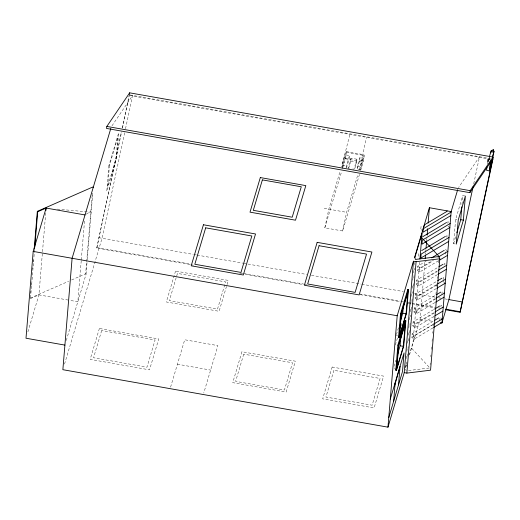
<?xml version="1.0" encoding="UTF-8"?>
<svg xmlns="http://www.w3.org/2000/svg" width="520" height="520" viewBox="0 0 520 520"><rect width="100%" height="100%" fill="white"/><g stroke="black" fill="none" stroke-linecap="round" stroke-linejoin="round"><path stroke-width="0.39" stroke-dasharray="2.6 1.95" d="M30.53 293.345L30.732 290.933M31.2 285.305L31.33 283.699M32.532 269.23L32.663 267.618M33.13 261.995L33.267 260.383M30.57 297.772L34.574 249.542M45.721 212.881L38.922 294.879L27.385 333.58M81.224 260.761L77.831 301.756L69.888 300.358M81.296 259.954L84.624 219.765M66.293 340.464L86.047 274.196L85.67 273.786L92.346 193.264M86.047 274.196L87.178 260.52M87.243 259.714L92.775 192.992M342.166 167.362L342.342 165.256L345.443 154.856L349.401 155.558L349.109 159.068L346.008 169.468M342.05 168.772L345.15 158.366L345.443 154.856M346.184 167.362L349.401 155.558M348.712 168.09L350.766 161.187L351.013 158.178L356.947 159.224L356.7 162.24L354.647 169.136M357.195 169L357.442 165.984L360.029 157.32L363.324 157.905L363.077 160.914L360.49 169.578L357.195 169L359.781 160.329L360.029 157.32M360.49 169.578L360.744 166.569L363.324 157.905M405.606 366.646L405.743 365.034M406.276 358.566L406.478 356.142M406.881 351.293L407.082 348.868M407.55 343.213L407.751 340.788M408.219 335.134L408.421 332.709M408.824 327.86L409.026 325.436M409.494 319.781L409.695 317.356M410.163 311.701L410.365 309.276M410.768 304.428L410.969 302.003M411.437 296.342L411.638 293.923M412.106 288.262L412.308 285.838M412.776 280.183L412.913 278.564M413.381 272.909L413.582 270.485M414.05 264.829L414.251 262.405M406.705 364.384L406.906 361.959M407.375 356.31L407.576 353.886M408.044 348.238L408.174 346.625M408.642 340.971L408.844 338.553M409.312 332.897L409.513 330.473M409.981 324.825L410.118 323.213M410.651 316.752L410.787 315.139M411.255 309.485L411.457 307.067M411.925 301.411L412.126 298.994M412.594 293.339L412.724 291.726M413.199 286.072L413.394 283.654M413.868 277.999L414.063 275.581M414.531 269.925L414.668 268.314M432.913 327.899L414.096 339.144L411.86 337.304L412.152 333.788L433.751 320.879M433.862 316.478L415.044 327.73L412.809 325.884L413.14 321.874L434.74 308.958M435.012 302.556L416.201 313.8L413.959 311.961L414.297 307.944L435.201 295.451M436.169 288.632L417.352 299.897L415.116 298.051L415.447 294.021L437.053 281.106M437.326 274.703L418.509 285.948L416.273 284.108L416.604 280.092L438.204 267.183M438.477 260.774L419.66 272.025L417.424 270.179L417.755 266.168L426.121 261.17M418.581 256.256L418.912 252.239M421.057 226.395L420.719 230.406L422.116 229.573M419.679 262.275L413.049 342.277L409.409 354.484M414.057 339.644L414.388 335.634L433.206 324.389M415.044 327.73L415.376 323.713L434.194 312.468M435.351 298.538L416.533 309.784L416.201 313.8L417.437 309.654M417.352 299.897L417.684 295.861L436.501 284.615M418.509 285.948L418.841 281.931L437.658 270.686M419.66 272.025L419.998 268.008L432.536 260.507M409.5 354.939L420.173 319.137L424.925 261.82M425.522 254.553L425.659 252.941M425.724 252.129L425.99 248.905M426.731 240.019L426.862 238.407M430.137 364.696L430.268 363.077M430.807 356.623L430.937 355.004M431.405 349.356L431.606 346.931M432.075 341.282L432.276 338.858M432.744 333.209L432.881 331.597M433.349 325.942L433.55 323.518M434.018 317.87L434.219 315.445M434.688 309.797L434.824 308.185M435.962 294.457L436.156 292.038M436.631 286.383L436.826 283.959M437.294 278.311L437.431 276.699M438.568 262.971L438.769 260.553M439.738 320.645L440.024 317.128L442.267 318.968M440.882 306.813L441.012 305.208L442.13 306.131M441.903 294.495L442.169 291.284L443.287 292.208M443.125 279.767L443.326 277.355L444.444 278.278M444.347 265.038L444.476 263.432L445.594 264.355M446.654 237.185L446.784 235.58L447.909 236.503M447.804 223.256L447.941 221.65L449.059 222.573M454.916 243.906L453.596 243.672L455.591 219.583L462.741 195.605L465.381 196.072M462.007 204.438L462.741 195.605M487.162 163.976L487.929 159.094L490.041 159.62M487.929 159.094L487.637 162.604L489.242 157.209M489.255 159.035L489.418 157.092M342.856 167.336L345.397 158.808L346.554 152.392L346.001 151.528L341.419 166.888M360.659 170.482L363.2 161.954L364.357 155.538L363.805 154.68L346.001 151.528M360.626 165.334L366.405 137.319M190.19 264.583L96.759 248.066L121.362 132.132M122.206 128.167L129.006 96.421M96.759 248.066L121.654 131.807M122.505 127.855L129.35 94.835M124.657 132.717L102.044 238.277L64.259 365.027M125.509 128.752L132.645 95.413L111.735 126.198M359.502 174.363L342.622 230.978L324.818 227.832L328.815 209.17L340.275 170.729M342.622 230.978L346.619 212.322L357.871 174.577M473.726 183.716L479.505 156.734L458.594 187.512M342.335 163.813L349.908 134.401M170.586 387.127L184.711 339.762L217.886 345.625L203.769 392.997M324.818 227.832L341.699 171.217M351.013 158.178L348.043 168.149L351.013 168.669M356.947 159.224L353.977 169.195L351.754 168.799M359.249 169.956L363.805 154.68M396.409 334.601L398.457 327.73M395.388 344.929L397.891 336.538M401.076 325.851L401.986 322.797M393.939 366.399L395.759 360.295M405.541 367.458L406.906 362.875M405.678 367.744L406.803 363.981M453.596 243.672L455.669 236.711M488.41 161.876L489.879 156.962M493.071 150.384L492.453 152.458L490.906 153.504M86.32 214.143L90.851 211.361M417.424 270.179L433.453 260.598M416.273 284.108L437.177 271.609M415.116 298.051L436.716 285.123M413.959 311.961L435.565 299.046M412.809 325.884L434.408 312.975M411.86 337.304L433.466 324.389M30.134 298.168L68.64 281.262M71.604 279.962L85.67 273.786M30.505 298.578L38.922 294.879L69.095 300.216M408.538 370.552L429.871 367.926L411.522 348.16M57.382 209.105L91.182 212.244M130.006 94.952L490.471 158.672M129.448 95.433L492.135 159.542M487.428 160.765L488.865 161.018M346.554 152.392L364.357 155.538M359.781 160.329L363.077 160.914M345.15 158.366L349.109 159.068M345.397 158.808L363.2 161.954M350.766 161.187L356.7 162.24M357.442 165.984L360.744 166.569M342.342 165.256L346.3 165.958M455.591 219.583L456.911 219.817M324.2 208.358L326.839 208.819M328.815 209.17L346.619 212.322M98.748 237.692L193.154 254.378M193.953 254.52L196.352 254.943M197.151 255.086L242.71 263.139M243.51 263.283L306.644 274.443M311.441 275.288L360.99 284.05M361.79 284.193L403.351 291.538M414.538 293.514L435.318 297.187M438.516 297.752L440.915 298.181M444.912 298.883L448.103 299.449M96.655 247.468L190.086 263.985M241.196 273.019L242.794 273.299M243.588 273.442L303.485 284.031M304.278 284.173L306.677 284.596M359.379 293.911L400.107 301.113M400.907 301.256L403.306 301.678M408.096 302.523L411.288 303.089M412.087 303.231L435.247 307.32M438.438 307.886L440.037 308.172M190.989 264.726L193.381 265.148M239.701 273.332L241.293 273.618M245.291 274.326L303.583 284.628M360.282 294.651L400.212 301.711M408.194 303.121L411.392 303.687M412.185 303.829L434.544 307.781M420.173 319.137L433.381 321.477M396.182 335.361L397.501 335.595M394.141 368.043L395.46 368.277M177.417 364.208L210.6 370.078M448.168 226.129L449.287 227.052M447.31 250.887L445.634 249.503L445.302 253.519L446.42 254.442M442.988 281.372L444.672 282.757M417.755 266.168L419.998 268.008M416.604 280.092L418.841 281.931M415.447 294.021L417.684 295.861M414.297 307.944L416.533 309.784M413.14 321.874L415.376 323.713M412.152 333.788L414.388 335.634M405.632 369.083L406.166 370.844M108.901 165.588L106.782 191.185L116.538 158.444L118.664 132.847L108.901 165.588M109.466 165.367L107.718 186.44L116.103 158.314L117.852 137.234L109.466 165.367M99.385 328.471L90.174 359.365L149.526 369.856L158.737 338.962L99.385 328.471M101.666 330.531L93.555 357.74L146.965 367.178L155.077 339.976L101.666 330.531M175.546 271.076L166.335 301.971L219.089 311.298L228.3 280.404L175.546 271.076M177.463 273.403L169.358 300.606L217.497 309.114L225.602 281.911L177.463 273.403M241.95 351.741L232.739 382.635L286.15 392.08L295.36 361.185L241.95 351.741M243.724 354.159L235.619 381.362L284.414 389.994L292.526 362.785L243.724 354.159M332.163 367.029L322.68 398.847L374.114 407.94L383.604 376.123L332.163 367.029M333.925 370.299L325.949 397.046L372.112 405.204L380.081 378.463L333.925 370.299"/><path stroke-width="0.78" d="M85.026 214.942L46.118 208.058L33.196 251.407L26 338.228L64.909 345.104M34.197 249.132L37.33 211.347L92.872 186.966L93.242 187.375M34.769 247.124L37.7 211.757L37.33 211.347M45.916 210.47L46.118 208.058L37.7 211.757M129.558 94.133L129.662 92.833L493.012 157.066L492.798 159.66L460.103 312.299L445.725 309.757M110.819 128.414L72.105 258.284L62.868 369.694L387.966 427.167L397.202 315.757L413.459 261.228L416.091 261.697L439.797 258.778L439.101 256.516L420.751 236.75M395.798 370.221L397.878 345.124L405.165 320.684L405.821 320.801L403.741 345.897L396.461 370.338L395.798 370.221L396.481 367.926M398.535 337.597L400.491 314.008L407.778 289.569L408.434 289.686L406.478 313.274L399.191 337.714L398.535 337.597L398.99 336.07M393.634 401.258L395.174 382.688M396.461 370.338L398.541 345.241L405.821 320.801M399.191 337.714L401.147 314.125L408.434 289.686M397.579 354.192L400.082 345.793L400.803 337.071M400.731 320.099L402.779 313.228L403.442 305.214M398.515 384.891L400.056 366.327L394.466 386.347M405.028 322.303L405.165 320.684M407.647 291.142L407.778 289.569M403.377 346.379L405.281 323.382L398.684 345.514L396.779 368.511L403.377 346.379L400.082 345.793M406.075 313.814L407.869 292.175L401.271 314.314L399.477 335.946L406.075 313.814L402.779 313.228M387.966 427.167L404.222 372.638L413.459 261.228M404.222 372.638L406.861 373.106L416.091 261.697M419.946 259.044L422.091 233.188L414.81 257.601M447.063 210.847L447.018 211.354L424.404 224.868L423.248 228.735L422.962 232.252L450.834 215.592M425.191 258.589L425.457 255.359M426.062 248.092L426.66 240.832M427.128 235.177L427.668 228.716M428.135 223.067L429.403 207.727L451.165 211.575L457.691 189.69M439.797 258.778L430.56 370.188L406.861 373.106M440.375 322.712L441.928 322.985L451.165 211.575M456.826 232.843L460.746 219.694L461.812 206.843M463.385 220.161L465.381 196.072L458.231 220.051L456.235 244.14L463.385 220.161L460.746 219.694M486.896 167.18L486.629 170.391L489.509 170.898L489.938 169.442M489.509 170.898L490.237 162.078M490.958 152.854L491.121 150.904L493.279 149.695L494 151.417L492.752 157.469M489.996 168.74L490.23 165.932L491.712 160.966M490.568 161.902L490.457 163.306L491.296 160.485M129.454 94.166L129.662 92.833L106.841 126.431L106.522 128.434L469.865 192.667L492.694 159.062L493.012 157.066L470.184 190.665L469.865 192.667M441.928 322.985L448.903 299.592L473.044 186.894M460.103 312.299L492.694 159.062L492.798 159.66M429.403 207.727L414.694 257.088L415.402 259.435L439.101 256.516M390.299 399.054L404.04 352.944L402.506 371.507L388.759 417.625M489.476 156.442L491.121 150.904L494 151.417L492.349 156.949M423.248 228.735L451.126 212.076M422.851 236.645L446.55 222.482M450.177 223.496L422.305 240.156L421.974 244.172L449.846 227.506M421.7 250.575L445.393 236.411M449.026 237.419L421.148 254.078L420.817 258.096L448.688 241.436M431.697 257.836L444.236 250.341M438.113 257.179L447.87 251.349M439.875 259.942L447.538 255.359M438.9 266.76L443.085 264.264M438.353 270.27L446.713 265.272M438.022 274.287L446.381 269.288M437.749 280.69L441.928 278.194M437.899 283.784L445.562 279.201M436.865 288.217L445.231 283.212M436.592 294.619L440.772 292.117M436.046 298.123L444.405 293.124M435.715 302.139L444.074 297.141M435.442 308.542L439.621 306.046M434.889 312.052L443.255 307.053M435.253 315.647L442.916 311.064M434.454 320.463L438.633 317.961M433.901 323.967L442.267 318.968M433.609 327.483L441.974 322.485M106.841 126.431L470.184 190.665M448.903 299.592L462.091 301.925M445.627 309.159L459.999 311.701M400.491 314.008L401.147 314.125M33.196 251.407L397.202 315.757M403.084 345.781L403.741 345.897M397.878 345.124L398.541 345.241M493.279 149.695L493.447 151.131M203.431 224.764L191.197 265.805L243.295 275.015L255.528 233.974L203.431 224.764M205.68 227.825L194.818 264.257L240.981 272.415L251.843 235.989L205.68 227.825M260.319 177.573L250.01 212.154L295.51 220.201L305.825 185.614L260.319 177.573M262.373 179.894L253.305 210.333L292.208 217.211L301.281 186.771L262.373 179.894M317.168 242.353L304.382 285.24L359.119 294.918L371.904 252.031L317.168 242.353M319.065 245.707L307.658 283.978L355.134 292.377L366.541 254.098L319.065 245.707"/></g></svg>
